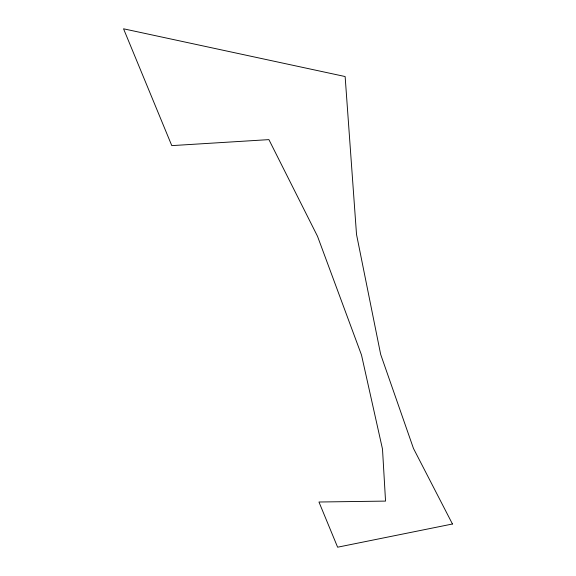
<?xml version="1.0" encoding="UTF-8"?>
<svg xmlns="http://www.w3.org/2000/svg" width="576" height="576" viewBox="0 0 576 576"><rect width="100%" height="100%" fill="white"/><g stroke="black" fill="none" stroke-linecap="round" stroke-linejoin="round"><path stroke-width="0.86" d="M452.455 524.002L337.622 547.2L318.96 502.013L385.546 501.098L382.5 449.1L361.505 355.025L317.52 236.304L268.906 139.622L171.785 145.62L123.545 28.8L345.139 76.543L356.515 234.41L380.671 354.398L413.474 448.459L452.455 524.002"/></g></svg>
